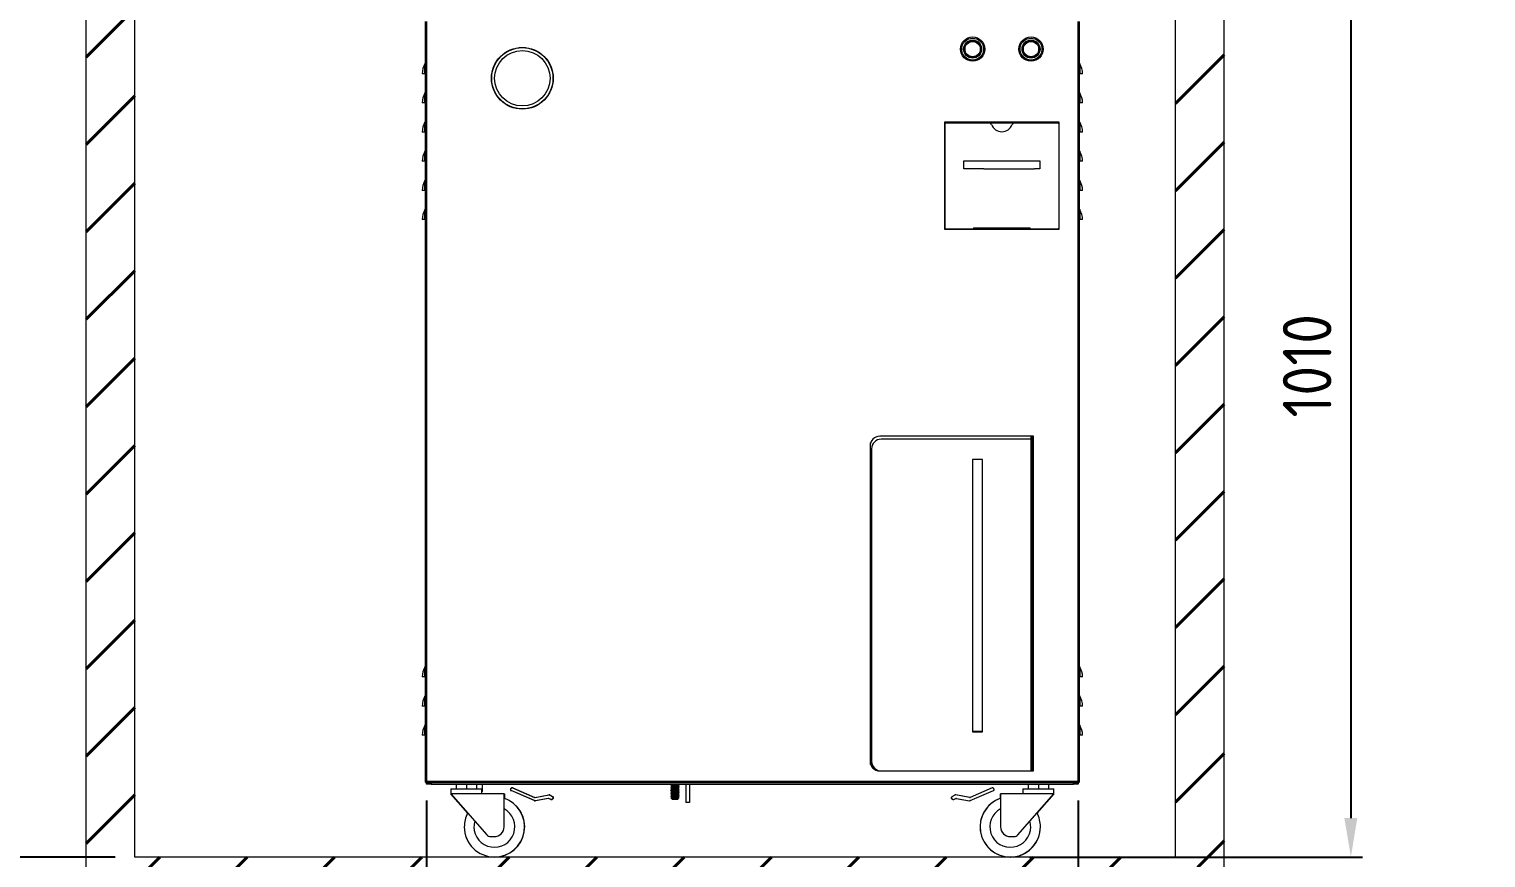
# Model space of a CAD drawing. Header units: millimetres. Extents: x 0 to 5860, y 0 to 4120.
# Drawn here: x 2071 to 3569, y 1397 to 2248 of the extents above; entities that cross this region are included whole.
import ezdxf

# ---------------------------------------------------------------- set-up
doc = ezdxf.new("R2010")
doc.units = ezdxf.units.MM
doc.layers.get('0').update_dxf_attribs({"lineweight": 15})
for name, color, linetype, lineweight in [('D', 3, 'Continuous', 13), ('P', 2, 'Continuous', 40), ('S', 4, 'Continuous', 15)]:
    doc.layers.add(name, color=color, linetype=linetype, lineweight=lineweight)
doc.styles.add('STU25', font='isocp2.shx')
doc.dimstyles.new('STU25', dxfattribs={"dimscale": 20, "dimtxt": 2.5, "dimasz": 2, "dimexe": 0.6, "dimexo": 1, "dimgap": 1, "dimtad": 1, "dimdsep": 46, "dimtxsty": 'STU25', "dimcen": 2, "dimazin": 2, "dimtfac": 1, "dimtmove": 0, "dimatfit": 3, "dimfxl": 0, "dimtolj": 1, "dimtzin": 0, "dimarcsym": 0})

# ---------------------------------------------------------------- blocks, each defined once
blk = doc.blocks.new('*D19')
at = {"layer": 'D', "color": 0, "lineweight": -2}
for p, q in [((3170.1, 2407.4), (3442.1, 2407.4)), ((3430.1, 2367.4), (3430.1, 1437.4)), ((3099.8, 1397.4), (3442.1, 1397.4))]:
    blk.add_line(p, q, dxfattribs=at)
at = {"layer": 'D', "color": 0}
for points in [[(3423.4, 2367.4), (3436.7, 2367.4), (3430.1, 2407.4)], [(3423.4, 1437.4), (3436.7, 1437.4), (3430.1, 1397.4)]]:
    blk.add_solid(points, dxfattribs=at)
at = {"layer": 'Defpoints', "color": 0}
for p in [(3150.1, 2407.4), (3079.8, 1397.4), (3430.1, 1397.4)]:
    blk.add_point(p, dxfattribs=at)
at = {"layer": 'D', "color": 0, "insert": (3385.1, 1902.4), "char_height": 50, "attachment_point": 5, "rotation": 90, "style": 'STU25'}
blk.add_mtext('\\A1;1010', dxfattribs=at)
blk = doc.blocks.new('*D22')
at = {"layer": 'D', "color": 0, "lineweight": -2}
for p, q in [((2479.7, 1377.4), (2479.7, 1115.2)), ((3149.7, 1377.4), (3149.7, 1115.2)), ((3109.7, 1127.2), (2519.7, 1127.2))]:
    blk.add_line(p, q, dxfattribs=at)
at = {"layer": 'D', "color": 0}
for points in [[(2519.7, 1133.9), (2519.7, 1120.5), (2479.7, 1127.2)], [(3109.7, 1133.9), (3109.7, 1120.5), (3149.7, 1127.2)]]:
    blk.add_solid(points, dxfattribs=at)
at = {"layer": 'Defpoints', "color": 0}
for p in [(2479.7, 1397.4), (3149.7, 1397.4), (2479.7, 1127.2)]:
    blk.add_point(p, dxfattribs=at)
at = {"layer": 'D', "color": 0, "insert": (2814.7, 1172.2), "char_height": 50, "attachment_point": 5, "style": 'STU25'}
blk.add_mtext('\\A1;670', dxfattribs=at)
blk = doc.blocks.new('*D23')
at = {"layer": 'D', "color": 0, "lineweight": -2}
for p, q in [((2479.7, 1455.4), (2479.7, 1115.2)), ((2179.7, 1377.4), (2179.7, 1115.2)), ((2439.7, 1127.2), (2219.7, 1127.2))]:
    blk.add_line(p, q, dxfattribs=at)
at = {"layer": 'D', "color": 0}
for points in [[(2219.7, 1133.9), (2219.7, 1120.5), (2179.7, 1127.2)], [(2439.7, 1133.9), (2439.7, 1120.5), (2479.7, 1127.2)]]:
    blk.add_solid(points, dxfattribs=at)
at = {"layer": 'Defpoints', "color": 0}
for p in [(2479.7, 1475.4), (2179.7, 1397.4), (2179.7, 1127.2)]:
    blk.add_point(p, dxfattribs=at)
at = {"layer": 'D', "color": 0, "insert": (2329.7, 1172.2), "char_height": 50, "attachment_point": 5, "style": 'STU25'}
blk.add_mtext('\\A1;Min.300', dxfattribs=at)
blk = doc.blocks.new('*D24')
at = {"layer": 'D', "color": 0, "lineweight": -2}
for p, q in [((3149.7, 1455.4), (3149.7, 1115.2)), ((3249.7, 1377.4), (3249.7, 1115.2)), ((3109.7, 1127.2), (3069.7, 1127.2)), ((3149.7, 1127.2), (3249.7, 1127.2)), ((3289.7, 1127.2), (3559.8, 1127.2))]:
    blk.add_line(p, q, dxfattribs=at)
at = {"layer": 'D', "color": 0}
for points in [[(3109.7, 1133.9), (3109.7, 1120.5), (3149.7, 1127.2)], [(3289.7, 1133.9), (3289.7, 1120.5), (3249.7, 1127.2)]]:
    blk.add_solid(points, dxfattribs=at)
at = {"layer": 'Defpoints', "color": 0}
for p in [(3149.7, 1475.4), (3249.7, 1397.4), (3249.7, 1127.2)]:
    blk.add_point(p, dxfattribs=at)
at = {"layer": 'D', "color": 0, "insert": (3444.7, 1172.2), "char_height": 50, "attachment_point": 5, "style": 'STU25'}
blk.add_mtext('\\A1;Min.100', dxfattribs=at)
blk = doc.blocks.new('*D25')
at = {"layer": 'D', "color": 0, "lineweight": -2}
for p, q in [((2159.7, 3031.9), (1969.4, 3031.9)), ((1981.4, 1437.4), (1981.4, 2991.9)), ((2159.7, 1397.4), (1969.4, 1397.4))]:
    blk.add_line(p, q, dxfattribs=at)
at = {"layer": 'D', "color": 0}
for points in [[(1974.8, 2991.9), (1988.1, 2991.9), (1981.4, 3031.9)], [(1974.8, 1437.4), (1988.1, 1437.4), (1981.4, 1397.4)]]:
    blk.add_solid(points, dxfattribs=at)
at = {"layer": 'Defpoints', "color": 0}
for p in [(1981.4, 3031.9), (2179.7, 3031.9), (2179.7, 1397.4)]:
    blk.add_point(p, dxfattribs=at)
at = {"layer": 'D', "color": 0, "insert": (1936.4, 2214.7), "char_height": 50, "attachment_point": 5, "rotation": 90, "style": 'STU25'}
blk.add_mtext('\\A1;1634.5', dxfattribs=at)

msp = doc.modelspace()

# ---------------------------------------------------------------- hatches: boundary and pattern name
at = {"layer": 'P'}
h = msp.add_hatch(dxfattribs=at)
h.set_pattern_fill('ANSI31', color=256, scale=20, style=0)
h.paths.add_polyline_path([(3299.716, 3081.904), (2129.716, 3081.904), (2129.716, 1347.404), (3299.716, 1347.404)])
edge = h.paths.add_edge_path(flags=16)
edge.add_line((3249.716, 3031.904), (2179.716, 3031.904))
edge.add_line((2179.716, 1397.404), (2179.716, 3031.904))
edge.add_line((3249.716, 1397.404), (3249.716, 3031.904))
edge.add_line((3251.255, 1397.404), (2179.716, 1397.404))

# ---------------------------------------------------------------- linework, layer by layer
at = {"color": 7, "linetype": 'Continuous', "lineweight": 15}
for p, q in [((2478.216, 2256.404), (2478.216, 1475.404)), ((2479.716, 2256.404), (2479.716, 1475.404)), ((3149.716, 1475.404), (3149.716, 2256.404)), ((3151.216, 1475.404), (3151.216, 2256.404)), ((2475.216, 2202.661), (2475.216, 2202.611)), ((2478.066, 2202.611), (2475.216, 2202.611)), ((2478.066, 2202.611), (2478.066, 2212.67)), ((2478.216, 2202.611), (2478.066, 2202.611)), ((3151.366, 2202.611), (3151.216, 2202.611)), ((3151.366, 2212.67), (3151.366, 2202.611)), ((3154.216, 2202.611), (3151.366, 2202.611)), ((2475.216, 2172.661), (2475.216, 2172.611)), ((2478.066, 2172.611), (2475.216, 2172.611)), ((2478.066, 2172.611), (2478.066, 2182.67)), ((2478.216, 2172.611), (2478.066, 2172.611)), ((3151.366, 2172.611), (3151.216, 2172.611)), ((3151.366, 2182.67), (3151.366, 2172.611)), ((3154.216, 2172.611), (3151.366, 2172.611)), ((2475.216, 2142.661), (2475.216, 2142.611)), ((2478.066, 2142.611), (2475.216, 2142.611)), ((2478.066, 2142.611), (2478.066, 2152.67)), ((2478.216, 2142.611), (2478.066, 2142.611)), ((3012.216, 2152.904), (3012.216, 2042.904)), ((3130.216, 2152.904), (3012.216, 2152.904)), ((3012.716, 2150.904), (3012.716, 2043.904)), ((3058.686, 2151.904), (3013.716, 2151.904)), ((3021.716, 2152.904), (3021.716, 2151.904)), ((3083.746, 2151.904), (3058.686, 2151.904)), ((3128.716, 2151.904), (3083.746, 2151.904)), ((3120.716, 2151.904), (3120.716, 2152.904)), ((3129.716, 2150.904), (3129.716, 2043.904)), ((3130.216, 2042.904), (3130.216, 2152.904)), ((3151.366, 2142.611), (3151.216, 2142.611)), ((3151.366, 2152.67), (3151.366, 2142.611)), ((3154.216, 2142.611), (3151.366, 2142.611)), ((2475.216, 2112.661), (2475.216, 2112.611)), ((2478.066, 2112.611), (2475.216, 2112.611)), ((2478.066, 2112.611), (2478.066, 2122.67)), ((2478.216, 2112.611), (2478.066, 2112.611)), ((3032.216, 2104.904), (3032.216, 2112.904)), ((3032.216, 2112.904), (3110.216, 2112.904)), ((3110.216, 2112.904), (3110.216, 2104.904)), ((3151.366, 2112.611), (3151.216, 2112.611)), ((3151.366, 2122.67), (3151.366, 2112.611)), ((3154.216, 2112.611), (3151.366, 2112.611)), ((3052.816, 2104.904), (3032.216, 2104.904)), ((3052.816, 2104.904), (3104.816, 2104.904)), ((3110.216, 2104.904), (3104.816, 2104.904)), ((2475.216, 2082.661), (2475.216, 2082.611)), ((2478.066, 2082.611), (2475.216, 2082.611)), ((2478.066, 2082.611), (2478.066, 2092.67)), ((2478.216, 2082.611), (2478.066, 2082.611)), ((3151.366, 2082.611), (3151.216, 2082.611)), ((3151.366, 2092.67), (3151.366, 2082.611)), ((3154.216, 2082.611), (3151.366, 2082.611)), ((2475.216, 2052.661), (2475.216, 2052.611)), ((2478.066, 2052.611), (2475.216, 2052.611)), ((2478.066, 2052.611), (2478.066, 2062.67)), ((2478.216, 2052.611), (2478.066, 2052.611)), ((3151.366, 2052.611), (3151.216, 2052.611)), ((3151.366, 2062.67), (3151.366, 2052.611)), ((3154.216, 2052.611), (3151.366, 2052.611)), ((3012.216, 2042.904), (3130.216, 2042.904)), ((3042.216, 2042.904), (3013.716, 2042.904)), ((3042.216, 2044.004), (3100.216, 2044.004)), ((3042.216, 2044.004), (3042.216, 2042.904)), ((3100.216, 2042.904), (3100.216, 2044.004)), ((3128.716, 2042.904), (3100.216, 2042.904)), ((3103.716, 1829.904), (2945.716, 1829.904)), ((3101.216, 1829.904), (3101.216, 1826.904)), ((3102.216, 1829.904), (3102.216, 1486.004)), ((3102.316, 1829.904), (3102.316, 1816.904)), ((3103.316, 1829.904), (3103.316, 1816.904)), ((3103.716, 1485.904), (3103.716, 1829.904)), ((2935.716, 1819.904), (2935.716, 1495.904)), ((2936.216, 1492.781), (2936.216, 1823.026)), ((2937.216, 1816.904), (2937.216, 1495.904)), ((3101.216, 1826.904), (2947.216, 1826.904)), ((3101.216, 1485.904), (3101.216, 1826.904)), ((3102.316, 1816.904), (3103.316, 1816.904)), ((3041.216, 1805.904), (3041.216, 1525.904)), ((3051.216, 1805.904), (3041.216, 1805.904)), ((3051.216, 1525.904), (3051.216, 1805.904)), ((3103.716, 1729.904), (3102.216, 1729.904)), ((3103.716, 1609.904), (3102.216, 1609.904)), ((2478.066, 1582.611), (2478.066, 1592.67)), ((3151.366, 1592.67), (3151.366, 1582.611)), ((2475.216, 1582.661), (2475.216, 1582.611)), ((2478.066, 1582.611), (2475.216, 1582.611)), ((2478.216, 1582.611), (2478.066, 1582.611)), ((3151.366, 1582.611), (3151.216, 1582.611)), ((3154.216, 1582.611), (3151.366, 1582.611)), ((2478.066, 1552.611), (2478.066, 1562.67)), ((3151.366, 1562.67), (3151.366, 1552.611)), ((2475.216, 1552.661), (2475.216, 1552.611)), ((2478.066, 1552.611), (2475.216, 1552.611)), ((2478.216, 1552.611), (2478.066, 1552.611)), ((3151.366, 1552.611), (3151.216, 1552.611)), ((3154.216, 1552.611), (3151.366, 1552.611)), ((2478.066, 1522.611), (2478.066, 1532.67)), ((3151.366, 1532.67), (3151.366, 1522.611)), ((2475.216, 1522.661), (2475.216, 1522.611)), ((2478.066, 1522.611), (2475.216, 1522.611)), ((2478.216, 1522.611), (2478.066, 1522.611)), ((2936.216, 1526.704), (2937.216, 1526.704)), ((3041.216, 1526.704), (3051.216, 1526.704)), ((3041.216, 1525.904), (3051.216, 1525.904)), ((3151.366, 1522.611), (3151.216, 1522.611)), ((3154.216, 1522.611), (3151.366, 1522.611)), ((2937.016, 1510.904), (2936.216, 1510.904)), ((2937.216, 1502.004), (2936.216, 1502.004)), ((2936.816, 1491.344), (2936.816, 1502.004)), ((2937.016, 1510.924), (2937.016, 1510.904)), ((3103.316, 1499.904), (3102.316, 1499.904)), ((3102.316, 1486.004), (3102.316, 1499.904)), ((3103.316, 1499.904), (3103.316, 1486.004)), ((2937.716, 1489.904), (2937.716, 1492.781)), ((2945.716, 1485.904), (3103.716, 1485.904)), ((3102.216, 1486.004), (3101.216, 1486.004)), ((3102.316, 1486.004), (3103.316, 1486.004)), ((3103.312, 1485.904), (3103.316, 1486.004)), ((2478.216, 1475.404), (2479.716, 1475.404)), ((2479.716, 1474.911), (2479.503, 1474.957)), ((2479.716, 1475.404), (3149.716, 1475.404)), ((2479.716, 1473.904), (2479.716, 1474.904)), ((2479.716, 1473.904), (2479.723, 1473.904)), ((2479.716, 1472.404), (2479.716, 1473.904)), ((2482.552, 1472.404), (2479.716, 1472.404)), ((2479.723, 1473.904), (3149.709, 1473.904)), ((2482.552, 1473.904), (2482.552, 1472.404)), ((2484.552, 1472.404), (2482.552, 1472.404)), ((2484.552, 1473.904), (3144.881, 1473.904)), ((2484.552, 1473.904), (2484.552, 1472.404)), ((2484.552, 1472.404), (3144.881, 1472.404)), ((2510.113, 1472.404), (2510.113, 1467.404)), ((2510.18, 1472.404), (2510.18, 1467.404)), ((2520.643, 1472.404), (2520.643, 1467.404)), ((2531.18, 1472.404), (2531.18, 1467.404)), ((2531.253, 1472.404), (2531.253, 1467.404)), ((2537.098, 1464.899), (2537.098, 1472.404)), ((2566.063, 1467.206), (2566.489, 1467.937)), ((2566.248, 1467.206), (2566.674, 1467.937)), ((2567.631, 1468.487), (2567.445, 1468.487)), ((2567.823, 1468.487), (2567.631, 1468.487)), ((2567.997, 1468.487), (2567.823, 1468.487)), ((2568.26, 1468.397), (2568.067, 1468.397)), ((2568.067, 1468.397), (2590.673, 1458.689)), ((2568.26, 1468.397), (2590.866, 1458.689)), ((2568.434, 1468.397), (2591.036, 1458.689)), ((2730.909, 1472.22), (2730.816, 1472.248)), ((2730.906, 1470.633), (2730.816, 1470.66)), ((2730.905, 1469.046), (2730.816, 1469.073)), ((2731.062, 1472.404), (2730.837, 1472.273)), ((2738.212, 1472.211), (2738.543, 1472.404)), ((2739.616, 1471.454), (2739.52, 1471.483)), ((2739.616, 1469.866), (2739.528, 1469.893)), ((2739.616, 1468.279), (2739.532, 1468.304)), ((2746.216, 1472.404), (2746.216, 1453.404)), ((2750.216, 1472.404), (2750.216, 1453.404)), ((3061.123, 1468.397), (3038.518, 1458.689)), ((3061.23, 1468.397), (3038.624, 1458.689)), ((3061.306, 1468.397), (3038.7, 1458.689)), ((3061.306, 1468.397), (3061.23, 1468.397)), ((3061.667, 1468.487), (3061.559, 1468.487)), ((3061.743, 1468.487), (3061.667, 1468.487)), ((3061.854, 1468.487), (3061.743, 1468.487)), ((3063.125, 1467.206), (3062.699, 1467.937)), ((3063.236, 1467.206), (3062.81, 1467.937)), ((3098.161, 1472.404), (3098.161, 1467.404)), ((3098.202, 1472.404), (3098.202, 1467.404)), ((3098.231, 1472.404), (3098.231, 1467.404)), ((3108.745, 1472.404), (3108.745, 1467.404)), ((3119.231, 1472.404), (3119.231, 1467.404)), ((3119.272, 1472.404), (3119.272, 1467.404)), ((3144.881, 1472.404), (3144.881, 1473.904)), ((3146.881, 1472.404), (3144.881, 1472.404)), ((3146.881, 1472.404), (3146.881, 1473.904)), ((3149.716, 1472.404), (3146.881, 1472.404)), ((3149.709, 1473.904), (3149.716, 1473.904)), ((3149.716, 1475.404), (3151.216, 1475.404)), ((3149.93, 1474.957), (3149.716, 1474.911)), ((3149.716, 1473.904), (3149.716, 1474.904)), ((3149.716, 1473.904), (3149.716, 1472.404)), ((2504.443, 1462.404), (2521.909, 1442.447)), ((2504.62, 1462.404), (2504.443, 1462.404)), ((2504.62, 1462.404), (2541.64, 1420.111)), ((2520.62, 1462.404), (2504.62, 1462.404)), ((2504.716, 1467.404), (2504.716, 1462.404)), ((2504.716, 1467.404), (2536.716, 1467.404)), ((2559.476, 1462.404), (2520.62, 1462.404)), ((2536.716, 1462.404), (2536.716, 1467.404)), ((2537.098, 1464.899), (2536.716, 1464.899)), ((2559.476, 1428.404), (2559.476, 1462.404)), ((2559.476, 1462.404), (2559.669, 1462.404)), ((2559.482, 1428.404), (2559.482, 1461.404)), ((2559.482, 1461.404), (2559.663, 1461.404)), ((2559.663, 1461.404), (2559.663, 1457.725)), ((2559.669, 1462.404), (2559.669, 1457.723)), ((2559.669, 1462.404), (2559.843, 1462.404)), ((2559.669, 1461.404), (2559.826, 1461.404)), ((2559.826, 1461.404), (2559.826, 1457.684)), ((2559.843, 1462.404), (2559.843, 1457.678)), ((2590.484, 1455.366), (2566.583, 1465.631)), ((2590.673, 1455.366), (2566.768, 1465.631)), ((2590.866, 1458.689), (2590.673, 1458.689)), ((2590.879, 1455.285), (2591.068, 1455.285)), ((2591.068, 1455.285), (2591.26, 1455.285)), ((2591.07, 1458.627), (2605.503, 1461.166)), ((2591.241, 1458.623), (2605.694, 1461.166)), ((2604.857, 1457.696), (2591.241, 1455.3)), ((2591.434, 1455.3), (2591.241, 1455.3)), ((2591.26, 1455.285), (2591.431, 1455.285)), ((2605.049, 1457.696), (2591.434, 1455.3)), ((2605.103, 1457.675), (2591.604, 1455.3)), ((2605.049, 1457.696), (2604.857, 1457.696)), ((2607.543, 1456.657), (2605.227, 1457.632)), ((2607.734, 1456.657), (2605.418, 1457.632)), ((2605.867, 1461.181), (2605.677, 1461.181)), ((2606.06, 1461.181), (2605.867, 1461.181)), ((2606.228, 1461.181), (2606.06, 1461.181)), ((2606.37, 1461.045), (2609.466, 1459.243)), ((2606.563, 1461.045), (2606.37, 1461.045)), ((2606.563, 1461.045), (2609.659, 1459.243)), ((2606.732, 1461.045), (2609.827, 1459.243)), ((2607.931, 1456.579), (2608.122, 1456.579)), ((2608.122, 1456.579), (2608.314, 1456.579)), ((2608.314, 1456.579), (2608.482, 1456.579)), ((2609.652, 1457.654), (2608.81, 1456.854)), ((2609.003, 1456.854), (2608.81, 1456.854)), ((2609.845, 1457.654), (2609.003, 1456.854)), ((2610.012, 1457.654), (2609.171, 1456.854)), ((2609.659, 1459.243), (2609.466, 1459.243)), ((2609.845, 1457.654), (2609.652, 1457.654)), ((2730.909, 1467.457), (2730.816, 1467.485)), ((2730.902, 1465.872), (2730.816, 1465.898)), ((2730.912, 1464.282), (2730.816, 1464.31)), ((2730.9, 1462.698), (2730.816, 1462.723)), ((2730.912, 1461.106), (2730.816, 1461.135)), ((2730.901, 1459.523), (2730.816, 1459.548)), ((2731.042, 1458.044), (2731.576, 1457.51)), ((2731.686, 1457.441), (2732.157, 1457.166)), ((2732.025, 1457.061), (2732.316, 1456.77)), ((2732.226, 1457.207), (2732.064, 1457.112)), ((2738.116, 1456.77), (2738.897, 1457.551)), ((2738.872, 1457.612), (2738.275, 1457.96)), ((2739.616, 1460.341), (2739.52, 1460.37)), ((2739.616, 1466.691), (2739.521, 1466.72)), ((2739.616, 1465.104), (2739.523, 1465.132)), ((2739.616, 1461.929), (2739.527, 1461.956)), ((2739.616, 1458.754), (2739.528, 1458.78)), ((2739.616, 1463.516), (2739.532, 1463.542)), ((2750.216, 1453.404), (2746.216, 1453.404)), ((3019.539, 1457.654), (3020.381, 1456.854)), ((3019.721, 1457.654), (3019.645, 1457.654)), ((3019.645, 1457.654), (3020.487, 1456.854)), ((3019.721, 1457.654), (3020.562, 1456.854)), ((3022.821, 1461.045), (3019.725, 1459.243)), ((3022.927, 1461.045), (3019.831, 1459.243)), ((3019.906, 1459.243), (3019.831, 1459.243)), ((3023.002, 1461.045), (3019.906, 1459.243)), ((3020.562, 1456.854), (3020.487, 1456.854)), ((3021.069, 1456.579), (3021.175, 1456.579)), ((3021.175, 1456.579), (3021.251, 1456.579)), ((3021.251, 1456.579), (3021.364, 1456.579)), ((3021.639, 1456.657), (3023.955, 1457.632)), ((3021.752, 1456.657), (3024.068, 1457.632)), ((3023.002, 1461.045), (3022.927, 1461.045)), ((3023.43, 1461.181), (3023.324, 1461.181)), ((3023.505, 1461.181), (3023.43, 1461.181)), ((3023.618, 1461.181), (3023.505, 1461.181)), ((3038.132, 1458.623), (3023.679, 1461.166)), ((3038.244, 1458.623), (3023.792, 1461.166)), ((3024.335, 1457.696), (3037.95, 1455.3)), ((3024.516, 1457.696), (3024.441, 1457.696)), ((3024.441, 1457.696), (3038.057, 1455.3)), ((3024.516, 1457.696), (3038.132, 1455.3)), ((3038.132, 1455.3), (3038.057, 1455.3)), ((3038.123, 1455.285), (3038.23, 1455.285)), ((3038.23, 1455.285), (3038.305, 1455.285)), ((3038.305, 1455.285), (3038.418, 1455.285)), ((3038.7, 1458.689), (3038.624, 1458.689)), ((3038.7, 1455.366), (3062.605, 1465.631)), ((3038.812, 1455.366), (3062.716, 1465.631)), ((3069.714, 1457.71), (3069.714, 1462.404)), ((3069.714, 1462.404), (3069.822, 1462.404)), ((3069.723, 1461.404), (3069.822, 1461.404)), ((3069.723, 1457.714), (3069.723, 1461.404)), ((3069.822, 1457.737), (3069.822, 1462.404)), ((3069.822, 1462.404), (3069.897, 1462.404)), ((3069.824, 1461.404), (3069.895, 1461.404)), ((3069.824, 1457.738), (3069.824, 1461.404)), ((3069.895, 1461.404), (3069.895, 1428.404)), ((3069.897, 1462.404), (3069.897, 1428.404)), ((3108.754, 1462.404), (3069.897, 1462.404)), ((3087.734, 1420.111), (3124.754, 1462.404)), ((3092.716, 1467.404), (3124.716, 1467.404)), ((3092.716, 1467.404), (3092.716, 1462.404)), ((3107.466, 1442.528), (3124.863, 1462.404)), ((3124.754, 1462.404), (3108.754, 1462.404)), ((3124.716, 1462.404), (3124.716, 1467.404)), ((3124.863, 1462.404), (3124.754, 1462.404)), ((2559.482, 1428.404), (2559.476, 1428.404)), ((3069.895, 1428.404), (3069.897, 1428.404)), ((2545.402, 1418.404), (2549.412, 1418.404)), ((3079.962, 1418.404), (3083.971, 1418.404)), ((2549.491, 1397.404), (2549.546, 1397.404)), ((2549.546, 1397.404), (2549.6, 1397.404)), ((2549.6, 1397.404), (2549.647, 1397.404)), ((3079.819, 1397.404), (3079.849, 1397.404)), ((3079.849, 1397.404), (3079.87, 1397.404)), ((3079.87, 1397.404), (3079.902, 1397.404))]:
    msp.add_line(p, q, dxfattribs=at)
at = {"color": 8, "linetype": 'Continuous', "lineweight": 15}
for p, q in [((3020.616, 2152.904), (3020.616, 2151.904)), ((3121.816, 2151.904), (3121.816, 2152.904)), ((3101.116, 1829.904), (3101.116, 1826.904)), ((2936.316, 1526.704), (2936.316, 1823.316)), ((2936.216, 1503.004), (2937.216, 1503.004)), ((2936.316, 1492.492), (2936.316, 1502.004)), ((2941.79, 1487.504), (2940.29, 1487.504)), ((2568.434, 1468.397), (2568.26, 1468.397)), ((3061.23, 1468.397), (3061.123, 1468.397)), ((2591.036, 1458.689), (2590.866, 1458.689)), ((2591.604, 1455.3), (2591.434, 1455.3)), ((2606.732, 1461.045), (2606.563, 1461.045)), ((2609.171, 1456.854), (2609.003, 1456.854)), ((2609.827, 1459.243), (2609.659, 1459.243)), ((2610.012, 1457.654), (2609.845, 1457.654)), ((3019.645, 1457.654), (3019.539, 1457.654)), ((3019.831, 1459.243), (3019.725, 1459.243)), ((3020.487, 1456.854), (3020.381, 1456.854)), ((3022.927, 1461.045), (3022.821, 1461.045)), ((3024.441, 1457.696), (3024.335, 1457.696)), ((3038.057, 1455.3), (3037.95, 1455.3)), ((3038.624, 1458.689), (3038.518, 1458.689))]:
    msp.add_line(p, q, dxfattribs=at)
at = {"color": 7, "linetype": 'Continuous', "lineweight": 15, "flags": 128}
for points in [[(2591.036, 1458.689), (2591.104, 1458.663), (2591.167, 1458.644)], [(2605.126, 1457.706), (2605.12, 1457.706), (2605.049, 1457.696)], [(2735.216, 1456.77), (2736.264, 1456.77), (2737.17, 1456.77), (2737.812, 1456.77), (2738.104, 1456.77), (2738.006, 1456.77), (2737.531, 1456.77), (2736.743, 1456.77), (2735.749, 1456.77), (2734.683, 1456.77), (2733.69, 1456.77), (2732.902, 1456.77), (2732.427, 1456.77), (2732.329, 1456.77), (2732.62, 1456.77), (2733.263, 1456.77), (2734.169, 1456.77), (2735.216, 1456.77)], [(3023.792, 1461.166), (3023.705, 1461.178), (3023.618, 1461.181)], [(3024.305, 1457.71), (3024.37, 1457.706), (3024.441, 1457.696)], [(3038.323, 1458.613), (3038.316, 1458.614), (3038.244, 1458.623)]]:
    msp.add_lwpolyline(points, dxfattribs=at)
at = {"color": 7, "linetype": 'Continuous', "lineweight": 15}
for centre, radius in [((3041.216, 2227.904), 12.5), ((3041.216, 2227.904), 11.25), ((3041.216, 2227.904), 9.25), ((3041.216, 2227.904), 9), ((3041.216, 2227.904), 7.85), ((3101.216, 2227.904), 12.5), ((3101.216, 2227.904), 11.25), ((3101.216, 2227.904), 9.25), ((3101.216, 2227.904), 9), ((3101.216, 2227.904), 7.85), ((2578.216, 2197.904), 31.75), ((2578.216, 2197.904), 31.5), ((2578.216, 2197.904), 28.5)]:
    msp.add_circle(centre, radius, dxfattribs=at)
for centre, radius, start, end in [((2494.216, 2202.661), 19, 148.211291, 180.153635), ((2477.216, 2213.197), 1, 328.211291, 0), ((3152.216, 2213.197), 1, 180, 211.788709), ((3135.216, 2202.661), 19, 359.840778, 31.788709), ((2494.216, 2172.661), 19, 148.211291, 180.153635), ((2477.216, 2183.197), 1, 328.211291, 0), ((3152.216, 2183.197), 1, 180, 211.788709), ((3135.216, 2172.661), 19, 359.840778, 31.788709), ((2494.216, 2142.661), 19, 148.211291, 180.153635), ((2477.216, 2153.197), 1, 328.211291, 0), ((3013.716, 2150.904), 1, 90, 180), ((3058.686, 2149.904), 2, 18.622274, 90), ((3071.216, 2154.126), 11.222, 198.622274, 341.377726), ((3083.746, 2149.904), 2, 90, 161.377726), ((3128.716, 2150.904), 1, 0, 90), ((3152.216, 2153.197), 1, 180, 211.788709), ((3135.216, 2142.661), 19, 359.840778, 31.788709), ((2494.216, 2112.661), 19, 148.211291, 180.153635), ((2477.216, 2123.197), 1, 328.211291, 0), ((3152.216, 2123.197), 1, 180, 211.788709), ((3135.216, 2112.661), 19, 359.840778, 31.788709), ((2494.216, 2082.661), 19, 148.211291, 180.153635), ((2477.216, 2093.197), 1, 328.211291, 0), ((3152.216, 2093.197), 1, 180, 211.788709), ((3135.216, 2082.661), 19, 359.840778, 31.788709), ((2494.216, 2052.661), 19, 148.211291, 180.153635), ((2477.216, 2063.197), 1, 328.211291, 0), ((3152.216, 2063.197), 1, 180, 211.788709), ((3135.216, 2052.661), 19, 359.840778, 31.788709), ((3013.716, 2043.904), 1, 180, 270), ((3128.716, 2043.904), 1, 270, 0), ((2945.716, 1819.904), 10, 90, 180), ((2947.216, 1816.904), 10, 90, 180), ((2494.216, 1582.661), 19, 148.211291, 180.153635), ((2477.216, 1593.197), 1, 328.211291, 0), ((3152.216, 1593.197), 1, 180, 211.788709), ((3135.216, 1582.661), 19, 359.840778, 31.788709), ((2494.216, 1552.661), 19, 148.211291, 180.153635), ((2477.216, 1563.197), 1, 328.211291, 0), ((3152.216, 1563.197), 1, 180, 211.788709), ((3135.216, 1552.661), 19, 359.840778, 31.788709), ((2494.216, 1522.661), 19, 148.211291, 180.153635), ((2477.216, 1533.197), 1, 328.211291, 0), ((3152.216, 1533.197), 1, 180, 211.788709), ((3135.216, 1522.661), 19, 359.840778, 31.788709), ((2937.216, 1511.904), 1, 180, 270), ((2945.716, 1495.904), 10, 180, 270), ((2947.216, 1495.904), 10, 180, 270), ((3102.216, 1486.004), 0.1, 270, 0), ((2567.445, 1467.38), 1.107, 85.204639, 149.792886), ((2567.631, 1467.38), 1.107, 66.760525, 149.7872), ((2567.823, 1467.38), 1.107, 66.760344, 89.999992), ((2567.997, 1467.38), 1.107, 66.757452, 89.999932), ((3061.559, 1467.38), 1.107, 90.000019, 113.240193), ((3061.667, 1467.38), 1.107, 90.000001, 113.239316), ((3061.743, 1467.38), 1.107, 30.21351, 113.239288), ((3061.854, 1467.38), 1.107, 30.211987, 89.999555), ((2549.599, 1428.404), 31, 270.000967, 71.409496), ((2549.642, 1428.404), 31, 270.007932, 71.129157), ((2567.02, 1466.649), 1.107, 149.788647, 246.753387), ((2567.205, 1466.649), 1.107, 149.78664, 246.759847), ((2590.879, 1456.285), 1, 246.757471, 275.410457), ((2591.068, 1459.608), 1, 246.760339, 279.977881), ((2591.068, 1456.285), 1, 246.760339, 279.977881), ((2591.26, 1459.608), 1, 246.760353, 264.469436), ((2591.26, 1456.285), 1, 270.000001, 279.977892), ((2591.431, 1456.285), 1, 270.000006, 279.979182), ((2605.03, 1456.711), 1, 67.166341, 99.977881), ((2604.839, 1456.711), 1, 67.163639, 78.977783), ((2605.677, 1460.182), 1, 84.525512, 99.979188), ((2605.867, 1460.181), 1, 59.78585, 99.977865), ((2606.06, 1460.181), 1, 59.785868, 89.99997), ((2606.228, 1460.182), 1, 59.78232, 89.999755), ((2607.931, 1457.579), 1, 247.163472, 275.482663), ((2608.122, 1457.579), 1, 247.166408, 313.535564), ((2608.314, 1457.579), 1, 270.000073, 313.535506), ((2608.482, 1457.579), 1, 270.000595, 313.540134), ((2608.963, 1458.379), 1, 313.535495, 59.785489), ((2609.156, 1458.379), 1, 313.535495, 59.785489), ((2609.324, 1458.379), 1, 313.540045, 59.779217), ((3020.228, 1458.379), 1, 120.215674, 226.463661), ((3020.334, 1458.379), 1, 120.213773, 226.46504), ((3020.41, 1458.379), 1, 120.213773, 226.46504), ((3021.069, 1457.579), 1, 226.463636, 269.99983), ((3021.175, 1457.579), 1, 226.465038, 269.999989), ((3021.251, 1457.579), 1, 226.46503, 292.83331), ((3021.364, 1457.579), 1, 266.730141, 292.834188), ((3023.324, 1460.181), 1, 90.00007, 120.21479), ((3023.43, 1460.181), 1, 90.000005, 120.213715), ((3023.505, 1460.181), 1, 80.022264, 120.213718), ((3024.343, 1456.711), 1, 80.022261, 112.83332), ((3024.456, 1456.711), 1, 93.264743, 112.834165), ((3038.123, 1456.285), 1, 260.021869, 269.999998), ((3038.23, 1456.285), 1, 260.02226, 270), ((3038.305, 1459.608), 1, 260.022262, 293.239317), ((3038.305, 1456.285), 1, 260.022262, 293.239317), ((3038.23, 1459.608), 1, 272.164857, 293.239315), ((3038.123, 1459.608), 1, 278.468079, 293.24016), ((3038.418, 1456.285), 1, 266.813167, 293.240185), ((3079.849, 1428.404), 31, 108.872184, 269.999851), ((3079.87, 1428.404), 31, 108.770568, 359.999946), ((3062.168, 1466.649), 1.107, 293.239393, 30.213596), ((3062.279, 1466.649), 1.107, 293.241351, 30.212988), ((2549.547, 1428.404), 31, 153.064178, 180.000027), ((3079.87, 1428.404), 31, 359.999996, 27.377569), ((3079.9, 1428.404), 31.001, 359.999945, 27.422646), ((2549.494, 1428.402), 30.998, 179.995968, 269.995515), ((2549.546, 1428.404), 31, 179.999508, 269.999453), ((2549.476, 1428.404), 10, 269.62967, 0.000524), ((2549.482, 1428.404), 10, 269.62967, 0.000524), ((3079.895, 1428.404), 10, 179.999919, 270.370766), ((3079.897, 1428.404), 10, 179.999919, 270.370766), ((3079.901, 1428.403), 30.999, 270.001106, 0.00132), ((2545.402, 1423.404), 5, 221.196013, 269.999888), ((3083.971, 1423.404), 5, 270.000017, 318.80342)]:
    msp.add_arc(centre, radius, start, end, dxfattribs=at)
at = {"color": 8, "linetype": 'Continuous', "lineweight": 15}
for centre, radius, start, end in [((2549.545, 1428.404), 31, 270.000967, 71.303754), ((2549.486, 1428.404), 21, 180.000234, 61.573134), ((3079.894, 1428.404), 21, 118.433118, 359.999969), ((2549.486, 1428.404), 21, 163.963479, 180.000007), ((3079.894, 1428.404), 21, 359.999999, 16.05017)]:
    msp.add_arc(centre, radius, start, end, dxfattribs=at)
at = {"color": 7, "linetype": 'Continuous', "lineweight": 15}
for points in [[(2478.216, 1475.404), (2478.239, 1475.207), (2478.284, 1474.814), (2478.631, 1474.318), (2479.127, 1473.971), (2479.52, 1473.926), (2479.716, 1473.904)], [(2479.216, 1475.404), (2479.224, 1475.338), (2479.239, 1475.207), (2479.354, 1475.042), (2479.52, 1474.926), (2479.651, 1474.911), (2479.716, 1474.904)], [(2479.723, 1473.904), (2479.723, 1473.926), (2479.722, 1473.971), (2479.72, 1474.318), (2479.718, 1474.814), (2479.717, 1475.207), (2479.716, 1475.404)], [(3149.716, 1475.404), (3149.716, 1475.207), (3149.715, 1474.814), (3149.713, 1474.318), (3149.711, 1473.971), (3149.71, 1473.926), (3149.709, 1473.904)], [(3149.716, 1473.904), (3149.913, 1473.926), (3150.306, 1473.971), (3150.802, 1474.318), (3151.149, 1474.814), (3151.194, 1475.207), (3151.216, 1475.404)], [(3149.716, 1474.904), (3149.782, 1474.911), (3149.913, 1474.926), (3150.078, 1475.042), (3150.194, 1475.207), (3150.209, 1475.338), (3150.216, 1475.404)]]:
    msp.add_open_spline(points, degree=3, dxfattribs=at)
for points, knots in [([(2732.221, 1471.491), (2731.99, 1471.357), (2731.53, 1471.088), (2731.068, 1470.82), (2730.837, 1470.686)], [0, 0, 0, 0, 0.49955242, 1, 1, 1, 1]), ([(2730.839, 1470.633), (2731.071, 1470.499), (2731.51, 1470.244), (2731.949, 1469.988), (2732.157, 1469.866)], [0, 0, 0, 0, 0.52658702, 1, 1, 1, 1]), ([(2730.839, 1469.046), (2731.07, 1468.912), (2731.509, 1468.657), (2731.949, 1468.401), (2732.157, 1468.279)], [0, 0, 0, 0, 0.52483316, 1, 1, 1, 1]), ([(2732.226, 1468.319), (2731.996, 1468.185), (2731.534, 1467.915), (2731.071, 1467.647), (2730.84, 1467.513)], [0, 0, 0, 0, 0.49938585, 1, 1, 1, 1]), ([(2730.841, 1472.22), (2731.071, 1472.086), (2731.511, 1471.831), (2731.949, 1471.575), (2732.157, 1471.454)], [0, 0, 0, 0, 0.52552132, 1, 1, 1, 1]), ([(2732.226, 1469.907), (2731.996, 1469.773), (2731.535, 1469.504), (2731.074, 1469.236), (2730.843, 1469.102)], [0, 0, 0, 0, 0.49951687, 1, 1, 1, 1]), ([(2730.902, 1472.273), (2730.943, 1472.299), (2731.015, 1472.345), (2731.494, 1472.386), (2731.7, 1472.404)], [0, 0, 0, 0, 0.5709799, 1, 1, 1, 1]), ([(2730.902, 1470.686), (2730.957, 1470.712), (2731.084, 1470.772), (2732.04, 1470.853), (2733.483, 1470.961), (2735.216, 1471.057), (2736.95, 1471.153), (2738.392, 1471.261), (2739.341, 1471.342), (2739.467, 1471.4), (2739.52, 1471.425)], [0, 0, 0, 0, 0.10123466, 0.23237444, 0.36892284, 0.50197298, 0.63502313, 0.77157153, 0.90271131, 1, 1, 1, 1]), ([(2730.907, 1467.513), (2730.962, 1467.538), (2731.088, 1467.597), (2732.041, 1467.678), (2733.483, 1467.786), (2735.216, 1467.882), (2736.95, 1467.978), (2738.392, 1468.086), (2739.341, 1468.167), (2739.467, 1468.225), (2739.52, 1468.25)], [0, 0, 0, 0, 0.0994365, 0.23082999, 0.36764257, 0.50095012, 0.63425767, 0.77107024, 0.90246373, 1, 1, 1, 1]), ([(2730.913, 1469.102), (2730.966, 1469.127), (2731.092, 1469.185), (2732.041, 1469.266), (2733.483, 1469.374), (2735.216, 1469.47), (2736.95, 1469.565), (2738.393, 1469.674), (2739.35, 1469.755), (2739.477, 1469.815), (2739.532, 1469.841)], [0, 0, 0, 0, 0.09715495, 0.22819042, 0.36463021, 0.49757453, 0.63051885, 0.76695865, 0.89799412, 1, 1, 1, 1]), ([(2732.271, 1471.489), (2732.306, 1471.512), (2732.391, 1471.568), (2733.034, 1471.647), (2734.024, 1471.755), (2735.216, 1471.851), (2736.409, 1471.947), (2737.398, 1472.055), (2738.042, 1472.133), (2738.127, 1472.19), (2738.162, 1472.213)], [0, 0, 0, 0, 0.09104009, 0.22483788, 0.36419655, 0.49995791, 0.63571928, 0.77507794, 0.90887574, 1, 1, 1, 1]), ([(2732.279, 1469.905), (2732.312, 1469.927), (2732.397, 1469.982), (2733.035, 1470.059), (2734.024, 1470.168), (2735.216, 1470.263), (2736.409, 1470.359), (2737.397, 1470.467), (2738.035, 1470.545), (2738.119, 1470.6), (2738.152, 1470.621)], [0, 0, 0, 0, 0.08722289, 0.22239483, 0.36318474, 0.50034041, 0.63749608, 0.778286, 0.91345793, 1, 1, 1, 1]), ([(2732.279, 1468.317), (2732.312, 1468.339), (2732.397, 1468.394), (2733.035, 1468.472), (2734.024, 1468.58), (2735.216, 1468.676), (2736.409, 1468.772), (2737.398, 1468.88), (2738.041, 1468.958), (2738.126, 1469.015), (2738.161, 1469.038)], [0, 0, 0, 0, 0.08701589, 0.22147929, 0.36153121, 0.49796794, 0.63440467, 0.77445659, 0.90891998, 1, 1, 1, 1]), ([(2738.205, 1470.619), (2738.436, 1470.754), (2738.897, 1471.023), (2739.359, 1471.291), (2739.59, 1471.425)], [0, 0, 0, 0, 0.49946657, 1, 1, 1, 1]), ([(2738.206, 1467.445), (2738.436, 1467.579), (2738.897, 1467.848), (2739.359, 1468.116), (2739.59, 1468.25)], [0, 0, 0, 0, 0.49951319, 1, 1, 1, 1]), ([(2738.211, 1469.035), (2738.442, 1469.17), (2738.903, 1469.439), (2739.365, 1469.707), (2739.596, 1469.841)], [0, 0, 0, 0, 0.49946527, 1, 1, 1, 1]), ([(2739.59, 1471.483), (2739.359, 1471.617), (2738.92, 1471.872), (2738.482, 1472.127), (2738.275, 1472.248)], [0, 0, 0, 0, 0.527249688, 1, 1, 1, 1]), ([(2739.594, 1469.893), (2739.363, 1470.027), (2738.923, 1470.283), (2738.484, 1470.539), (2738.275, 1470.66)], [0, 0, 0, 0, 0.52620304, 1, 1, 1, 1]), ([(2739.596, 1468.304), (2739.365, 1468.438), (2738.925, 1468.694), (2738.485, 1468.951), (2738.275, 1469.073)], [0, 0, 0, 0, 0.52436471, 1, 1, 1, 1]), ([(2732.221, 1466.728), (2731.99, 1466.594), (2731.529, 1466.325), (2731.067, 1466.057), (2730.836, 1465.923)], [0, 0, 0, 0, 0.49947853, 1, 1, 1, 1]), ([(2730.836, 1462.698), (2731.067, 1462.563), (2731.508, 1462.308), (2731.948, 1462.051), (2732.157, 1461.929)], [0, 0, 0, 0, 0.52454723, 1, 1, 1, 1]), ([(2730.836, 1459.523), (2731.068, 1459.388), (2731.508, 1459.132), (2731.948, 1458.876), (2732.157, 1458.754)], [0, 0, 0, 0, 0.52489596, 1, 1, 1, 1]), ([(2730.837, 1465.872), (2731.068, 1465.738), (2731.508, 1465.482), (2731.948, 1465.226), (2732.157, 1465.104)], [0, 0, 0, 0, 0.524512109, 1, 1, 1, 1]), ([(2732.223, 1461.967), (2731.992, 1461.833), (2731.531, 1461.564), (2731.068, 1461.295), (2730.837, 1461.161)], [0, 0, 0, 0, 0.49941101, 1, 1, 1, 1]), ([(2732.221, 1460.378), (2731.99, 1460.244), (2731.53, 1459.976), (2731.068, 1459.708), (2730.837, 1459.574)], [0, 0, 0, 0, 0.49955154, 1, 1, 1, 1]), ([(2730.841, 1467.457), (2731.072, 1467.323), (2731.511, 1467.068), (2731.95, 1466.812), (2732.157, 1466.691)], [0, 0, 0, 0, 0.52714894, 1, 1, 1, 1]), ([(2732.223, 1465.142), (2731.993, 1465.008), (2731.533, 1464.74), (2731.071, 1464.472), (2730.841, 1464.338)], [0, 0, 0, 0, 0.49958446, 1, 1, 1, 1]), ([(2730.842, 1464.282), (2731.073, 1464.147), (2731.512, 1463.893), (2731.95, 1463.637), (2732.157, 1463.516)], [0, 0, 0, 0, 0.52741214, 1, 1, 1, 1]), ([(2732.228, 1463.558), (2731.998, 1463.423), (2731.536, 1463.154), (2731.074, 1462.886), (2730.842, 1462.751)], [0, 0, 0, 0, 0.49942938, 1, 1, 1, 1]), ([(2730.843, 1461.106), (2731.074, 1460.972), (2731.512, 1460.718), (2731.95, 1460.462), (2732.157, 1460.341)], [0, 0, 0, 0, 0.527147108, 1, 1, 1, 1]), ([(2730.9, 1465.923), (2730.955, 1465.949), (2731.082, 1466.009), (2732.04, 1466.091), (2733.483, 1466.199), (2735.216, 1466.295), (2736.95, 1466.39), (2738.393, 1466.499), (2739.35, 1466.58), (2739.476, 1466.64), (2739.531, 1466.666)], [0, 0, 0, 0, 0.1017094, 0.23215342, 0.36797738, 0.50032163, 0.63266588, 0.76848983, 0.89893386, 1, 1, 1, 1]), ([(2730.902, 1461.161), (2730.957, 1461.187), (2731.084, 1461.247), (2732.04, 1461.328), (2733.483, 1461.436), (2735.216, 1461.532), (2736.95, 1461.628), (2738.392, 1461.736), (2739.344, 1461.817), (2739.47, 1461.876), (2739.525, 1461.902)], [0, 0, 0, 0, 0.101144298, 0.232049173, 0.368352986, 0.501164807, 0.633976628, 0.770280441, 0.901185316, 1, 1, 1, 1]), ([(2730.902, 1459.573), (2730.957, 1459.6), (2731.084, 1459.659), (2732.04, 1459.741), (2733.483, 1459.849), (2735.216, 1459.945), (2736.95, 1460.04), (2738.392, 1460.149), (2739.345, 1460.23), (2739.471, 1460.289), (2739.526, 1460.314)], [0, 0, 0, 0, 0.10103857, 0.23189003, 0.36813823, 0.50089586, 0.63365349, 0.76990169, 0.90075316, 1, 1, 1, 1]), ([(2730.909, 1464.338), (2730.963, 1464.363), (2731.089, 1464.422), (2732.041, 1464.503), (2733.483, 1464.611), (2735.216, 1464.707), (2736.95, 1464.803), (2738.392, 1464.911), (2739.342, 1464.992), (2739.468, 1465.051), (2739.522, 1465.076)], [0, 0, 0, 0, 0.09886144, 0.23025818, 0.36707415, 0.50038501, 0.63369587, 0.77051184, 0.90190859, 1, 1, 1, 1]), ([(2730.912, 1462.751), (2730.966, 1462.776), (2731.091, 1462.835), (2732.041, 1462.916), (2733.483, 1463.024), (2735.216, 1463.12), (2736.95, 1463.215), (2738.392, 1463.324), (2739.348, 1463.405), (2739.474, 1463.464), (2739.529, 1463.49)], [0, 0, 0, 0, 0.09741758, 0.22862206, 0.36523783, 0.49835362, 0.63146941, 0.76808519, 0.89928967, 1, 1, 1, 1]), ([(2733.693, 1458.27), (2733.256, 1458.251), (2732.382, 1458.213), (2731.476, 1458.159), (2731, 1458.115), (2731.053, 1458.084), (2731.071, 1458.073)], [0, 0, 0, 0, 0.28138987, 0.56277974, 0.84448238, 1, 1, 1, 1]), ([(2732.226, 1458.794), (2731.996, 1458.66), (2731.605, 1458.432), (2731.214, 1458.205), (2731.053, 1458.111)], [0, 0, 0, 0, 0.58892367, 1, 1, 1, 1]), ([(2731.601, 1457.535), (2731.558, 1457.566), (2731.419, 1457.668), (2731.635, 1457.821), (2732.226, 1457.995), (2732.985, 1458.155), (2733.54, 1458.245), (2733.693, 1458.27)], [0, 0, 0, 0, 0.11244613, 0.36190919, 0.61076995, 0.89274533, 1, 1, 1, 1]), ([(2738.878, 1457.57), (2738.885, 1457.566), (2738.923, 1457.542), (2738.571, 1457.5), (2737.853, 1457.451), (2736.816, 1457.392), (2735.64, 1457.336), (2734.446, 1457.286), (2733.38, 1457.228), (2732.568, 1457.171), (2732.059, 1457.123), (2732.04, 1457.085), (2732.031, 1457.067)], [0, 0, 0, 0, 0.02780834, 0.14292683, 0.2581275, 0.36960727, 0.47951871, 0.58949935, 0.69608199, 0.80078693, 0.90554962, 1, 1, 1, 1]), ([(2732.271, 1466.726), (2732.306, 1466.749), (2732.391, 1466.806), (2733.034, 1466.884), (2734.024, 1466.993), (2735.216, 1467.088), (2736.409, 1467.184), (2737.397, 1467.292), (2738.035, 1467.37), (2738.12, 1467.425), (2738.154, 1467.447)], [0, 0, 0, 0, 0.09142679, 0.22586616, 0.36589306, 0.50230541, 0.63871777, 0.77874467, 0.91318404, 1, 1, 1, 1]), ([(2732.271, 1460.376), (2732.306, 1460.399), (2732.391, 1460.456), (2733.034, 1460.534), (2734.024, 1460.643), (2735.216, 1460.738), (2736.409, 1460.834), (2737.398, 1460.942), (2738.039, 1461.021), (2738.124, 1461.077), (2738.158, 1461.099)], [0, 0, 0, 0, 0.09122455, 0.22527312, 0.36489297, 0.50090878, 0.63692459, 0.77654444, 0.910593, 1, 1, 1, 1]), ([(2732.275, 1465.14), (2732.309, 1465.163), (2732.394, 1465.219), (2733.035, 1465.297), (2734.024, 1465.405), (2735.216, 1465.501), (2736.409, 1465.597), (2737.398, 1465.705), (2738.04, 1465.783), (2738.125, 1465.839), (2738.159, 1465.862)], [0, 0, 0, 0, 0.0892066, 0.2235008, 0.36337649, 0.49964154, 0.6359066, 0.77578229, 0.91007649, 1, 1, 1, 1]), ([(2732.275, 1461.965), (2732.309, 1461.988), (2732.394, 1462.044), (2733.035, 1462.122), (2734.024, 1462.23), (2735.216, 1462.326), (2736.409, 1462.422), (2737.398, 1462.53), (2738.038, 1462.608), (2738.123, 1462.664), (2738.157, 1462.686)], [0, 0, 0, 0, 0.08951727, 0.22396642, 0.36400351, 0.50042579, 0.63684808, 0.77688517, 0.91133432, 1, 1, 1, 1]), ([(2732.279, 1458.792), (2732.312, 1458.814), (2732.397, 1458.869), (2733.035, 1458.947), (2734.024, 1459.055), (2735.216, 1459.151), (2736.409, 1459.247), (2737.398, 1459.355), (2738.036, 1459.433), (2738.121, 1459.488), (2738.154, 1459.51)], [0, 0, 0, 0, 0.08713721, 0.22214204, 0.36275789, 0.49974399, 0.6367301, 0.77734595, 0.91235077, 1, 1, 1, 1]), ([(2732.279, 1457.205), (2732.312, 1457.226), (2732.397, 1457.282), (2733.035, 1457.359), (2734.024, 1457.468), (2735.216, 1457.563), (2736.409, 1457.659), (2737.398, 1457.767), (2738.041, 1457.846), (2738.126, 1457.902), (2738.161, 1457.925)], [0, 0, 0, 0, 0.0869973, 0.22147747, 0.36154686, 0.49800062, 0.63445437, 0.77452377, 0.90900393, 1, 1, 1, 1]), ([(2732.281, 1463.556), (2732.314, 1463.577), (2732.399, 1463.632), (2733.035, 1463.709), (2734.024, 1463.818), (2735.216, 1463.913), (2736.409, 1464.009), (2737.398, 1464.117), (2738.037, 1464.195), (2738.122, 1464.251), (2738.156, 1464.273)], [0, 0, 0, 0, 0.08603085, 0.22109186, 0.36176625, 0.49880937, 0.63585249, 0.77652687, 0.91158789, 1, 1, 1, 1]), ([(2733.693, 1458.27), (2734.198, 1458.299), (2735.258, 1458.361), (2736.953, 1458.453), (2738.392, 1458.561), (2739.348, 1458.642), (2739.474, 1458.702), (2739.528, 1458.728)], [0, 0, 0, 0, 0.19417522, 0.40807313, 0.627595, 0.83842171, 1, 1, 1, 1]), ([(2738.207, 1459.508), (2738.437, 1459.642), (2738.899, 1459.912), (2739.362, 1460.18), (2739.593, 1460.314)], [0, 0, 0, 0, 0.49938968, 1, 1, 1, 1]), ([(2738.208, 1464.271), (2738.438, 1464.405), (2738.899, 1464.674), (2739.36, 1464.942), (2739.591, 1465.076)], [0, 0, 0, 0, 0.49955332, 1, 1, 1, 1]), ([(2738.208, 1462.684), (2738.439, 1462.818), (2738.901, 1463.088), (2739.363, 1463.356), (2739.595, 1463.49)], [0, 0, 0, 0, 0.49939938, 1, 1, 1, 1]), ([(2738.21, 1465.86), (2738.441, 1465.994), (2738.903, 1466.263), (2739.365, 1466.532), (2739.596, 1466.666)], [0, 0, 0, 0, 0.4994269, 1, 1, 1, 1]), ([(2738.21, 1461.097), (2738.44, 1461.231), (2738.9, 1461.5), (2739.362, 1461.767), (2739.592, 1461.901)], [0, 0, 0, 0, 0.49958606, 1, 1, 1, 1]), ([(2738.211, 1457.923), (2738.442, 1458.057), (2738.902, 1458.326), (2739.364, 1458.594), (2739.594, 1458.728)], [0, 0, 0, 0, 0.49956849, 1, 1, 1, 1]), ([(2739.591, 1466.72), (2739.36, 1466.854), (2738.921, 1467.109), (2738.483, 1467.364), (2738.275, 1467.485)], [0, 0, 0, 0, 0.52625518, 1, 1, 1, 1]), ([(2739.591, 1465.132), (2739.36, 1465.266), (2738.921, 1465.521), (2738.483, 1465.777), (2738.275, 1465.898)], [0, 0, 0, 0, 0.52731558, 1, 1, 1, 1]), ([(2739.596, 1463.542), (2739.365, 1463.676), (2738.925, 1463.932), (2738.484, 1464.188), (2738.275, 1464.31)], [0, 0, 0, 0, 0.52498378, 1, 1, 1, 1]), ([(2739.594, 1461.956), (2739.363, 1462.09), (2738.923, 1462.345), (2738.484, 1462.601), (2738.275, 1462.723)], [0, 0, 0, 0, 0.52482157, 1, 1, 1, 1]), ([(2739.59, 1460.37), (2739.359, 1460.505), (2738.92, 1460.759), (2738.482, 1461.014), (2738.275, 1461.135)], [0, 0, 0, 0, 0.527257626, 1, 1, 1, 1]), ([(2739.594, 1458.78), (2739.363, 1458.915), (2738.923, 1459.17), (2738.484, 1459.426), (2738.275, 1459.548)], [0, 0, 0, 0, 0.52623108, 1, 1, 1, 1])]:
    msp.add_open_spline(points, degree=3, knots=knots, dxfattribs=at)
at = {"layer": 'S'}
for p, q in [((2129.716, 1347.404), (2129.716, 3081.904)), ((3299.716, 1347.404), (3299.716, 3081.904)), ((2179.716, 1397.404), (2179.716, 3031.904)), ((3249.716, 1397.404), (3249.716, 3031.904))]:
    msp.add_line(p, q, dxfattribs=at)
at = {"layer": 'S', "lineweight": 15}
msp.add_line((3251.255, 1397.404), (2179.716, 1397.404), dxfattribs=at)

# ---------------------------------------------------------------- dimensions: what is measured, and where the dimension line sits
at = {"layer": 'D'}
for base, p1, p2, picture, middle in [((1981.429, 3031.904), (2179.716, 1397.404), (2179.716, 3031.904), '*D25', (1936.429, 2214.654)), ((3430.079, 1397.404), (3150.116, 2407.404), (3079.819, 1397.404), '*D19', (3385.079, 1902.404))]:
    dim = msp.add_linear_dim(base=base, p1=p1, p2=p2, angle=90, dimstyle='STU25', dxfattribs=at)
    dim.commit()
    dim.dimension.update_dxf_attribs({"geometry": picture, "text_midpoint": middle})
for base, p1, p2, picture, middle in [((2179.716, 1127.205), (2479.716, 1475.404), (2179.716, 1397.404), '*D23', (2329.716, 1172.205)), ((3249.716, 1127.205), (3149.716, 1475.404), (3249.716, 1397.404), '*D24', (3444.736, 1172.205))]:
    dim = msp.add_linear_dim(base=base, p1=p1, p2=p2, text='Min.<>', dimstyle='STU25', dxfattribs=at)
    dim.commit()
    dim.dimension.update_dxf_attribs({"geometry": picture, "text_midpoint": middle})
dim = msp.add_linear_dim(base=(2479.716, 1127.205), p1=(3149.716, 1397.404), p2=(2479.716, 1397.404), dimstyle='STU25', dxfattribs=at)
dim.commit()
dim.dimension.update_dxf_attribs({"geometry": '*D22', "text_midpoint": (2814.716, 1172.205)})

doc.saveas('drawing.dxf')
